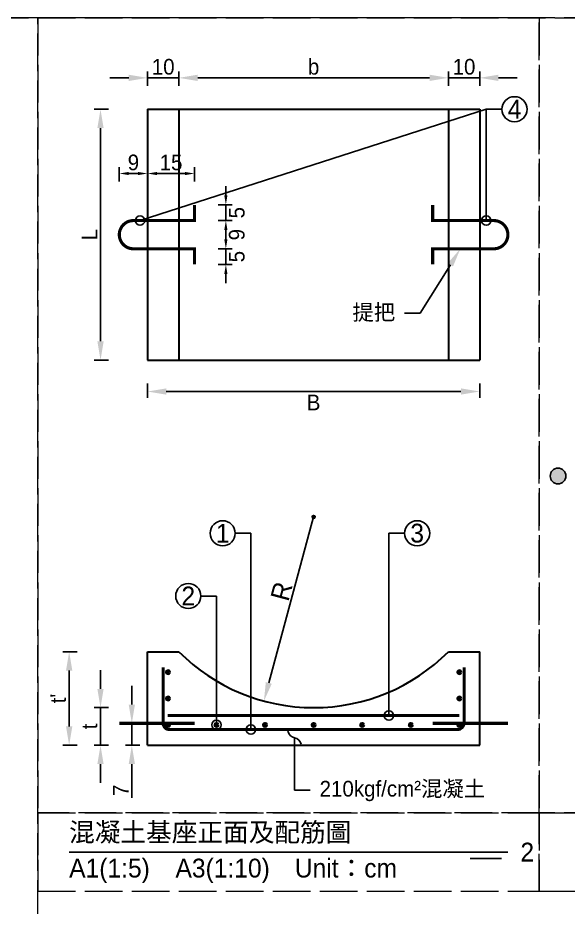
# Model space of a CAD drawing. Extents: x -781 to 13690, y -2778 to 2196.
# Drawn here: x -486.4 to -310.8, y -283.6 to 0 of the extents above; entities that cross this region are included whole.
import ezdxf
from ezdxf import colors
from ezdxf.entities.mleader import LeaderData, LeaderLine
from ezdxf.math import Vec2, Vec3

# ---------------------------------------------------------------- set-up
doc = ezdxf.new("R2010")
doc.units = 0
doc.header["$MEASUREMENT"] = 0
doc.linetypes.add('ACAD_ISO02W100', pattern=[15, 12, -3])
doc.linetypes.add('HIDDEN', pattern=[0.375, 0.25, -0.125])
doc.layers.add('一、4.基本-隱藏', color=9, linetype='ACAD_ISO02W100', lineweight=20, plot=False)
doc.layers.add('三、1.文字-說明文字', color=2, linetype='Continuous')
doc.layers.add('三、3.文字-註解文字', color=2, linetype='Continuous')
doc.layers.add('二、2.繪圖-施作項目', color=181, linetype='Continuous', lineweight=30)
doc.layers.add('二、5.繪圖-鋼筋', color=60, linetype='Continuous', lineweight=50)
doc.styles.add('次圖名(詳圖)', font='MS PGothic.ttf', dxfattribs={"height": 6})
doc.styles.add('註解文字(詳圖)', font='MS PGothic.ttf', dxfattribs={"height": 5})
doc.dimstyles.new('註解文字(詳圖)', dxfattribs={"dimtxt": 5, "dimasz": 6, "dimexe": 2, "dimexo": 5, "dimgap": 1, "dimtad": 2, "dimdsep": 46, "dimtxsty": '註解文字(詳圖)', "dimcen": 0.1, "dimclrd": 256, "dimclre": 256, "dimclrt": 256, "dimadec": 0, "dimazin": 0, "dimtfac": 1, "dimtmove": 0, "dimatfit": 3, "dimfxlon": 1, "dimtolj": 1, "dimtzin": 0, "dimlwd": -1, "dimlwe": -1, "dimarcsym": 1})

# ---------------------------------------------------------------- blocks, each defined once
blk = doc.blocks.new('*D23')
at = {"layer": 'Defpoints', "color": 0, "transparency": 16777216}
for p in [(-434.98, -19.15), (-444.98, -29.15), (-434.98, -29.15)]:
    blk.add_point(p, dxfattribs=at)
at = {"layer": '三、3.文字-註解文字', "transparency": 16777216}
for p, q in [((-450.98, -19.15), (-456.98, -19.15)), ((-444.98, -21.65), (-444.98, -17.15)), ((-444.98, -19.15), (-434.98, -19.15)), ((-434.98, -21.65), (-434.98, -17.15)), ((-428.98, -19.15), (-422.98, -19.15))]:
    blk.add_line(p, q, dxfattribs=at)
for points in [[(-450.98, -18.15), (-450.98, -20.15), (-444.98, -19.15)], [(-428.98, -18.15), (-428.98, -20.15), (-434.98, -19.15)]]:
    blk.add_solid(points, dxfattribs=at)
at = {"layer": '三、3.文字-註解文字', "transparency": 16777216, "insert": (-439.98, -15.65), "char_height": 5, "attachment_point": 5, "style": '註解文字(詳圖)'}
blk.add_mtext('\\A1;10', dxfattribs=at)
blk = doc.blocks.new('*D24')
at = {"layer": 'Defpoints', "color": 0, "transparency": 16777216}
for p in [(-349, -19.15), (-434.98, -29.15), (-349, -29.15)]:
    blk.add_point(p, dxfattribs=at)
at = {"layer": '三、3.文字-註解文字', "transparency": 16777216}
for p, q in [((-434.98, -21.65), (-434.98, -17.15)), ((-428.98, -19.15), (-355, -19.15)), ((-349, -21.65), (-349, -17.15))]:
    blk.add_line(p, q, dxfattribs=at)
for points in [[(-428.98, -18.15), (-428.98, -20.15), (-434.98, -19.15)], [(-355, -18.15), (-355, -20.15), (-349, -19.15)]]:
    blk.add_solid(points, dxfattribs=at)
at = {"layer": '三、3.文字-註解文字', "transparency": 16777216, "insert": (-391.99, -15.65), "char_height": 5, "attachment_point": 5, "style": '註解文字(詳圖)'}
blk.add_mtext('\\A1;b', dxfattribs=at)
blk = doc.blocks.new('*D25')
at = {"layer": 'Defpoints', "color": 0, "transparency": 16777216}
for p in [(-339, -19.15), (-349, -29.15), (-339, -29.15)]:
    blk.add_point(p, dxfattribs=at)
at = {"layer": '三、3.文字-註解文字', "transparency": 16777216}
for p, q in [((-355, -19.15), (-361, -19.15)), ((-349, -21.65), (-349, -17.15)), ((-349, -19.15), (-339, -19.15)), ((-339, -21.65), (-339, -17.15)), ((-333, -19.15), (-327, -19.15))]:
    blk.add_line(p, q, dxfattribs=at)
for points in [[(-355, -18.15), (-355, -20.15), (-349, -19.15)], [(-333, -18.15), (-333, -20.15), (-339, -19.15)]]:
    blk.add_solid(points, dxfattribs=at)
at = {"layer": '三、3.文字-註解文字', "transparency": 16777216, "insert": (-344, -15.65), "char_height": 5, "attachment_point": 5, "style": '註解文字(詳圖)'}
blk.add_mtext('\\A1;10', dxfattribs=at)
blk = doc.blocks.new('*D26')
at = {"layer": 'Defpoints', "color": 0, "transparency": 16777216}
for p in [(-444.98, -29.15), (-459.98, -109.15), (-444.98, -109.15)]:
    blk.add_point(p, dxfattribs=at)
at = {"layer": '三、3.文字-註解文字', "transparency": 16777216}
for p, q in [((-457.48, -29.15), (-461.98, -29.15)), ((-459.98, -35.15), (-459.98, -103.15)), ((-457.48, -109.15), (-461.98, -109.15))]:
    blk.add_line(p, q, dxfattribs=at)
for points in [[(-460.98, -35.15), (-458.98, -35.15), (-459.98, -29.15)], [(-460.98, -103.15), (-458.98, -103.15), (-459.98, -109.15)]]:
    blk.add_solid(points, dxfattribs=at)
at = {"layer": '三、3.文字-註解文字', "transparency": 16777216, "insert": (-463.48, -69.15), "char_height": 5, "attachment_point": 5, "rotation": 90, "style": '註解文字(詳圖)'}
blk.add_mtext('\\A1;L', dxfattribs=at)
blk = doc.blocks.new('*D27')
at = {"layer": 'Defpoints', "color": 0, "transparency": 16777216}
for p in [(-444.98, -109.15), (-339, -109.15), (-339, -119.15)]:
    blk.add_point(p, dxfattribs=at)
at = {"layer": '三、3.文字-註解文字', "transparency": 16777216}
for p, q in [((-444.98, -116.65), (-444.98, -121.15)), ((-339, -116.65), (-339, -121.15)), ((-438.98, -119.15), (-345, -119.15))]:
    blk.add_line(p, q, dxfattribs=at)
for points in [[(-438.98, -118.15), (-438.98, -120.15), (-444.98, -119.15)], [(-345, -118.15), (-345, -120.15), (-339, -119.15)]]:
    blk.add_solid(points, dxfattribs=at)
at = {"layer": '三、3.文字-註解文字', "transparency": 16777216, "insert": (-391.99, -122.65), "char_height": 5, "attachment_point": 5, "style": '註解文字(詳圖)'}
blk.add_mtext('\\A1;B', dxfattribs=at)
blk = doc.blocks.new('*D28')
at = {"layer": 'Defpoints', "color": 0, "transparency": 16777216}
for p in [(-391.99, -219.95), (-459.98, -231.95), (-391.99, -231.95)]:
    blk.add_point(p, dxfattribs=at)
at = {"layer": '三、3.文字-註解文字', "transparency": 16777216}
for p, q in [((-459.98, -213.95), (-459.98, -207.95)), ((-457.48, -219.95), (-461.98, -219.95)), ((-459.98, -219.95), (-459.98, -231.95)), ((-457.48, -231.95), (-461.98, -231.95)), ((-459.98, -237.95), (-459.98, -243.95))]:
    blk.add_line(p, q, dxfattribs=at)
for points in [[(-460.98, -213.95), (-458.98, -213.95), (-459.98, -219.95)], [(-460.98, -237.95), (-458.98, -237.95), (-459.98, -231.95)]]:
    blk.add_solid(points, dxfattribs=at)
at = {"layer": '三、3.文字-註解文字', "transparency": 16777216, "insert": (-463.48, -225.95), "char_height": 5, "attachment_point": 5, "rotation": 90, "style": '註解文字(詳圖)'}
blk.add_mtext('\\A1;t', dxfattribs=at)
blk = doc.blocks.new('*D29')
at = {"layer": 'Defpoints', "color": 0, "transparency": 16777216}
for p in [(-469.98, -202.14), (-444.98, -202.14), (-444.98, -231.95)]:
    blk.add_point(p, dxfattribs=at)
at = {"layer": '三、3.文字-註解文字', "transparency": 16777216}
for p, q in [((-467.48, -202.14), (-471.98, -202.14)), ((-469.98, -225.95), (-469.98, -208.14)), ((-467.48, -231.95), (-471.98, -231.95))]:
    blk.add_line(p, q, dxfattribs=at)
for points in [[(-470.98, -208.14), (-468.98, -208.14), (-469.98, -202.14)], [(-470.98, -225.95), (-468.98, -225.95), (-469.98, -231.95)]]:
    blk.add_solid(points, dxfattribs=at)
at = {"layer": '三、3.文字-註解文字', "transparency": 16777216, "insert": (-473.48, -217.04), "char_height": 5, "attachment_point": 5, "rotation": 90, "style": '註解文字(詳圖)'}
blk.add_mtext("\\A1;t'", dxfattribs=at)
blk = doc.blocks.new('*D30')
at = {"layer": 'Defpoints', "color": 0, "transparency": 16777216}
for p in [(-449.98, -224.95), (-444.98, -224.95), (-439.98, -231.95)]:
    blk.add_point(p, dxfattribs=at)
at = {"layer": '三、3.文字-註解文字', "transparency": 16777216}
for p, q in [((-449.98, -218.95), (-449.98, -212.95)), ((-449.98, -224.95), (-451.98, -224.95)), ((-449.98, -224.95), (-449.98, -231.95)), ((-447.48, -231.95), (-451.98, -231.95)), ((-449.98, -237.95), (-449.98, -248.65))]:
    blk.add_line(p, q, dxfattribs=at)
for points in [[(-450.98, -218.95), (-448.98, -218.95), (-449.98, -224.95)], [(-450.98, -237.95), (-448.98, -237.95), (-449.98, -231.95)]]:
    blk.add_solid(points, dxfattribs=at)
at = {"layer": '三、3.文字-註解文字', "transparency": 16777216, "insert": (-453.48, -246.3), "char_height": 5, "attachment_point": 5, "rotation": 90, "style": '註解文字(詳圖)'}
blk.add_mtext('\\A1;7', dxfattribs=at)
blk = doc.blocks.new('_Small')
at = {"color": 0, "linetype": 'ByBlock', "lineweight": -2}
blk.add_circle((0, 0), 0.25, dxfattribs=at)
blk = doc.blocks.new('_Integral')
at = {"color": 0, "linetype": 'ByBlock', "lineweight": -2}
for centre, start, end in [((0.445, -0.091), 102, 168), ((-0.445, 0.091), 282, 348)]:
    blk.add_arc(centre, 0.454, start, end, dxfattribs=at)
blk = doc.blocks.new('*D32')
at = {"layer": 'Defpoints', "color": 0, "transparency": 16777216}
for p in [(-429.98, -59.65), (-429.98, -64.65), (-419.98, -64.65)]:
    blk.add_point(p, dxfattribs=at)
at = {"layer": '三、3.文字-註解文字', "transparency": 16777216}
for p, q in [((-419.98, -56.65), (-419.98, -53.65)), ((-422.48, -59.65), (-417.98, -59.65)), ((-419.98, -59.65), (-419.98, -64.65)), ((-422.48, -64.65), (-417.98, -64.65)), ((-419.98, -67.65), (-419.98, -70.65))]:
    blk.add_line(p, q, dxfattribs=at)
for points in [[(-420.48, -56.65), (-419.48, -56.65), (-419.98, -59.65)], [(-420.48, -67.65), (-419.48, -67.65), (-419.98, -64.65)]]:
    blk.add_solid(points, dxfattribs=at)
at = {"layer": '三、3.文字-註解文字', "transparency": 16777216, "insert": (-416.48, -62.15), "char_height": 5, "attachment_point": 5, "rotation": 90, "style": '註解文字(詳圖)'}
blk.add_mtext('\\A1;5', dxfattribs=at)
blk = doc.blocks.new('*D33')
at = {"layer": 'Defpoints', "color": 0, "transparency": 16777216}
for p in [(-429.98, -64.65), (-429.98, -73.65), (-419.98, -73.65)]:
    blk.add_point(p, dxfattribs=at)
at = {"layer": '三、3.文字-註解文字', "transparency": 16777216}
for p, q in [((-422.48, -64.65), (-417.98, -64.65)), ((-419.98, -67.65), (-419.98, -70.65)), ((-422.48, -73.65), (-417.98, -73.65))]:
    blk.add_line(p, q, dxfattribs=at)
for points in [[(-420.48, -67.65), (-419.48, -67.65), (-419.98, -64.65)], [(-420.48, -70.65), (-419.48, -70.65), (-419.98, -73.65)]]:
    blk.add_solid(points, dxfattribs=at)
at = {"layer": '三、3.文字-註解文字', "transparency": 16777216, "insert": (-416.48, -69.15), "char_height": 5, "attachment_point": 5, "rotation": 90, "style": '註解文字(詳圖)'}
blk.add_mtext('\\A1;9', dxfattribs=at)
blk = doc.blocks.new('*D34')
at = {"layer": 'Defpoints', "color": 0, "transparency": 16777216}
for p in [(-429.98, -73.65), (-429.98, -78.65), (-419.98, -78.65)]:
    blk.add_point(p, dxfattribs=at)
at = {"layer": '三、3.文字-註解文字', "transparency": 16777216}
for p, q in [((-419.98, -70.65), (-419.98, -67.65)), ((-422.48, -73.65), (-417.98, -73.65)), ((-419.98, -73.65), (-419.98, -78.65)), ((-422.48, -78.65), (-417.98, -78.65)), ((-419.98, -81.65), (-419.98, -84.65))]:
    blk.add_line(p, q, dxfattribs=at)
for points in [[(-420.48, -70.65), (-419.48, -70.65), (-419.98, -73.65)], [(-420.48, -81.65), (-419.48, -81.65), (-419.98, -78.65)]]:
    blk.add_solid(points, dxfattribs=at)
at = {"layer": '三、3.文字-註解文字', "transparency": 16777216, "insert": (-416.48, -76.15), "char_height": 5, "attachment_point": 5, "rotation": 90, "style": '註解文字(詳圖)'}
blk.add_mtext('\\A1;5', dxfattribs=at)
blk = doc.blocks.new('*D35')
at = {"layer": 'Defpoints', "color": 0, "transparency": 16777216}
for p in [(-444.98, -49.65), (-444.98, -64.65), (-429.98, -64.65)]:
    blk.add_point(p, dxfattribs=at)
at = {"layer": '三、3.文字-註解文字', "transparency": 16777216}
for p, q in [((-444.98, -52.15), (-444.98, -47.65)), ((-429.98, -52.15), (-429.98, -47.65)), ((-432.98, -49.65), (-441.98, -49.65))]:
    blk.add_line(p, q, dxfattribs=at)
for points in [[(-441.98, -49.15), (-441.98, -50.15), (-444.98, -49.65)], [(-432.98, -49.15), (-432.98, -50.15), (-429.98, -49.65)]]:
    blk.add_solid(points, dxfattribs=at)
at = {"layer": '三、3.文字-註解文字', "transparency": 16777216, "insert": (-437.48, -46.15), "char_height": 5, "attachment_point": 5, "style": '註解文字(詳圖)'}
blk.add_mtext('\\A1;15', dxfattribs=at)
blk = doc.blocks.new('*D36')
at = {"layer": 'Defpoints', "color": 0, "transparency": 16777216}
for p in [(-453.98, -49.65), (-444.98, -64.65), (-453.98, -69.15)]:
    blk.add_point(p, dxfattribs=at)
at = {"layer": '三、3.文字-註解文字', "transparency": 16777216}
for p, q in [((-453.98, -52.15), (-453.98, -47.65)), ((-444.98, -52.15), (-444.98, -47.65)), ((-447.98, -49.65), (-450.98, -49.65))]:
    blk.add_line(p, q, dxfattribs=at)
for points in [[(-450.98, -49.15), (-450.98, -50.15), (-453.98, -49.65)], [(-447.98, -49.15), (-447.98, -50.15), (-444.98, -49.65)]]:
    blk.add_solid(points, dxfattribs=at)
at = {"layer": '三、3.文字-註解文字', "transparency": 16777216, "insert": (-449.48, -46.15), "char_height": 5, "attachment_point": 5, "style": '註解文字(詳圖)'}
blk.add_mtext('\\A1;9', dxfattribs=at)

msp = doc.modelspace()

# ---------------------------------------------------------------- hatches: boundary and pattern name
at = {"layer": '三、1.文字-說明文字'}
h = msp.add_hatch(color=256, dxfattribs=at)
h.dxf.hatch_style = 1
h.paths.add_polyline_path([(-316.5, -146.092, 1), (-311.5, -146.092, 1)])
at = {"layer": '三、3.文字-註解文字'}
h = msp.add_hatch(color=256, dxfattribs=at)
h.dxf.hatch_style = 1
h.paths.add_polyline_path([(-392.488, -159.15, 1), (-391.488, -159.15, 1)])
at = {"layer": '二、5.繪圖-鋼筋'}
h = msp.add_hatch(color=256, dxfattribs=at)
h.dxf.hatch_style = 1
h.paths.add_polyline_path([(-437.978, -208.64, 1), (-438.978, -208.64, 1)])
h = msp.add_hatch(color=256, dxfattribs=at)
h.dxf.hatch_style = 1
h.paths.add_polyline_path([(-345.998, -208.64, -1), (-344.998, -208.64, -1)])
h = msp.add_hatch(color=256, dxfattribs=at)
h.dxf.hatch_style = 1
h.paths.add_polyline_path([(-437.978, -217.045, 1), (-438.978, -217.045, 1)])
h = msp.add_hatch(color=256, dxfattribs=at)
h.dxf.hatch_style = 1
h.paths.add_polyline_path([(-345.998, -217.045, -1), (-344.998, -217.045, -1)])
h = msp.add_hatch(color=256, dxfattribs=at)
h.dxf.hatch_style = 1
h.paths.add_polyline_path([(-437.978, -225.45, 1), (-438.978, -225.45, 1)])
h = msp.add_hatch(color=256, dxfattribs=at)
h.dxf.hatch_style = 1
h.paths.add_polyline_path([(-422.478, -225.45, 1), (-423.478, -225.45, 1)])
h = msp.add_hatch(color=256, dxfattribs=at)
h.dxf.hatch_style = 1
h.paths.add_polyline_path([(-406.978, -225.45, 1), (-407.978, -225.45, 1)])
h = msp.add_hatch(color=256, dxfattribs=at)
h.dxf.hatch_style = 1
h.paths.add_polyline_path([(-391.478, -225.45, 1), (-392.478, -225.45, 1)])
h = msp.add_hatch(color=256, dxfattribs=at)
h.dxf.hatch_style = 1
h.paths.add_polyline_path([(-375.978, -225.45, 1), (-376.978, -225.45, 1)])
h = msp.add_hatch(color=256, dxfattribs=at)
h.dxf.hatch_style = 1
h.paths.add_polyline_path([(-360.478, -225.45, 1), (-361.478, -225.45, 1)])
h = msp.add_hatch(color=256, dxfattribs=at)
h.dxf.hatch_style = 1
h.paths.add_polyline_path([(-345.998, -225.45, -1), (-344.998, -225.45, -1)])

# ---------------------------------------------------------------- linework, layer by layer
at = {"layer": '一、4.基本-隱藏'}
for points in [[(-780, 0), (0, 0), (0, -507), (-780, -507)], [(-479.978, 0), (-780, 0), (-780, -482), (-479.978, -482)], [(0, 0), (-479.978, 0), (-479.978, -278.5), (0, -278.5)], [(-320, 0), (-479.978, 0), (-479.978, -253.5), (-320, -253.5)], [(-320, -253.5), (0, -253.5), (0, 0), (-320, 0)], [(-320, -253.5), (-479.978, -253.5), (-479.978, -278.5), (-320, -278.5)], [(0, -253.5), (-320, -253.5), (-320, -278.5), (0, -278.5)], [(-479.978, -278.5), (0, -278.5), (0, -482), (-479.978, -482)]]:
    msp.add_lwpolyline(points, close=True, dxfattribs=at)
at = {"layer": '三、1.文字-說明文字'}
msp.add_circle((-314, -146.092), 2.5, dxfattribs=at)
at = {"layer": '三、3.文字-註解文字'}
for points in [[(-469.978, -266), (-330, -266)], [(-332, -268), (-342, -268)]]:
    msp.add_lwpolyline(points, dxfattribs=at)
for centre, radius in [((-327.899, -29.15), 4), ((-391.988, -159.15), 0.5), ((-420.988, -164.35), 4), ((-358.951, -164.35), 4), ((-431.978, -184.35), 4)]:
    msp.add_circle(centre, radius, dxfattribs=at)
at = {"layer": '二、2.繪圖-施作項目'}
for points in [[(-444.978, -29.15), (-434.978, -29.15), (-348.998, -29.15), (-338.998, -29.15)], [(-444.978, -29.15), (-444.978, -109.15)], [(-434.978, -29.15), (-434.978, -109.15)], [(-348.998, -29.15), (-348.998, -109.15)], [(-338.998, -29.15), (-338.998, -109.15)], [(-444.978, -109.15), (-434.978, -109.15), (-348.998, -109.15), (-338.998, -109.15)], [(-444.978, -231.95), (-444.978, -219.95), (-444.978, -202.14)], [(-444.978, -202.14), (-434.982, -202.14)], [(-348.994, -202.14), (-338.998, -202.14)], [(-338.998, -231.95), (-338.998, -219.95), (-338.998, -202.14)], [(-444.978, -231.95), (-434.978, -231.95), (-348.998, -231.95), (-338.998, -231.95)]]:
    msp.add_lwpolyline(points, dxfattribs=at)
msp.add_arc((-391.988, -159.15), 60.8, 224.99721, 315.00279, dxfattribs=at)
at = {"layer": '二、5.繪圖-鋼筋', "linetype": 'HIDDEN', "ltscale": 10, "const_width": 1}
for points in [[(-444.978, -64.65), (-429.978, -64.65), (-429.978, -59.65)], [(-338.998, -64.65), (-353.998, -64.65), (-353.998, -59.65)], [(-429.978, -78.65), (-429.978, -73.65), (-444.978, -73.65)], [(-353.998, -78.65), (-353.998, -73.65), (-338.998, -73.65)], [(-444.978, -224.95), (-429.978, -224.95)], [(-338.998, -224.95), (-353.998, -224.95)]]:
    msp.add_lwpolyline(points, dxfattribs=at)
at = {"layer": '二、5.繪圖-鋼筋', "const_width": 1}
for points in [[(-444.978, -73.65), (-449.478, -73.65, -1), (-449.478, -64.65), (-444.978, -64.65)], [(-338.998, -73.65), (-334.498, -73.65, 1), (-334.498, -64.65), (-338.998, -64.65)]]:
    msp.add_lwpolyline(points, format="xyb", dxfattribs=at)
at = {"layer": '二、5.繪圖-鋼筋'}
msp.add_lwpolyline([(-439.978, -207.14), (-439.978, -219.95), (-439.978, -224.95, 0.4142136), (-437.978, -226.95), (-434.978, -226.95), (-348.998, -226.95), (-345.998, -226.95, 0.4142136), (-343.998, -224.95), (-343.998, -219.95), (-343.998, -207.14)], format="xyb", dxfattribs=at)
msp.add_lwpolyline([(-438.478, -222.45), (-434.978, -222.45), (-348.998, -222.45), (-345.498, -222.45)], dxfattribs=at)
at = {"layer": '二、5.繪圖-鋼筋', "const_width": 1}
for points in [[(-444.978, -224.95), (-453.978, -224.95)], [(-338.998, -224.95), (-329.998, -224.95)]]:
    msp.add_lwpolyline(points, dxfattribs=at)
at = {"layer": '二、5.繪圖-鋼筋'}
for centre in [(-438.478, -208.64), (-345.498, -208.64), (-438.478, -217.045), (-345.498, -217.045), (-438.478, -225.45), (-422.978, -225.45), (-407.478, -225.45), (-391.978, -225.45), (-376.478, -225.45), (-360.978, -225.45), (-345.498, -225.45)]:
    msp.add_circle(centre, 0.5, dxfattribs=at)

# ---------------------------------------------------------------- texts
at = {"layer": '三、3.文字-註解文字', "char_height": 6}
for s, width, gutter_width, insert, attachment_point, style in [('4', 8.38231, 30, (-327.899, -29.15), 5, '註解文字(詳圖)'), ('1', 8.38231, 30, (-420.988, -164.35), 5, '註解文字(詳圖)'), ('3', 8.38231, 30, (-358.951, -164.35), 5, '註解文字(詳圖)'), ('2', 8.38231, 30, (-431.978, -184.35), 5, '註解文字(詳圖)'), ('混凝土{\\fMS PGothic|b0|i0|c128|p34;基座正面及配筋圖}', 109.33936, 15, (-469.978, -260), 4, '次圖名(詳圖)'), ('2', 3, 15, (-326, -266), 4, '次圖名(詳圖)'), ('{\\fMS PGothic|b0|i0|c128|p34;A1(1:}5{\\fMS PGothic|b0|i0|c128|p34;)\u3000A3(1:}1{\\fMS PGothic|b0|i0|c128|p34;0)^IUnit：cm}', 136.03259, 15, (-469.978, -272), 4, '次圖名(詳圖)')]:
    msp.add_mtext_dynamic_manual_height_columns(s, width=width, gutter_width=gutter_width, heights=[0], dxfattribs=dict(at, insert=insert, attachment_point=attachment_point, style=style))
at = {"layer": '三、3.文字-註解文字', "insert": (-399.328, -183.605), "char_height": 6, "attachment_point": 8, "rotation": 75.13223, "style": '次圖名(詳圖)'}
msp.add_mtext_dynamic_manual_height_columns('{\\fMS PGothic|b0|i0|c128|p34;R}', width=4.48826, gutter_width=30, heights=[0], dxfattribs=at)

# ---------------------------------------------------------------- dimensions: what is measured, and where the dimension line sits
at = {"layer": '三、3.文字-註解文字'}
for base, p1, p2, text, picture, middle in [((-434.978, -19.15), (-444.978, -29.15), (-434.978, -29.15), '10', '*D23', (-439.978, -15.65)), ((-348.998, -19.15), (-434.978, -29.15), (-348.998, -29.15), 'b', '*D24', (-391.988, -15.65)), ((-338.998, -19.15), (-348.998, -29.15), (-338.998, -29.15), '10', '*D25', (-343.998, -15.65)), ((-338.998, -119.15), (-444.978, -109.15), (-338.998, -109.15), 'B', '*D27', (-391.988, -122.65))]:
    dim = msp.add_linear_dim(base=base, p1=p1, p2=p2, text=text, dimstyle='註解文字(詳圖)', dxfattribs=at)
    dim.commit()
    dim.dimension.update_dxf_attribs({"geometry": picture, "text_midpoint": middle})
for base, p1, p2, text, picture, middle in [((-459.978, -109.15), (-444.978, -29.15), (-444.978, -109.15), 'L', '*D26', (-463.478, -69.15)), ((-469.978, -202.14), (-444.978, -231.95), (-444.978, -202.14), "t'", '*D29', (-473.478, -217.045)), ((-459.978, -231.95), (-391.988, -219.95), (-391.988, -231.95), 't', '*D28', (-463.478, -225.95))]:
    dim = msp.add_linear_dim(base=base, p1=p1, p2=p2, angle=90, text=text, dimstyle='註解文字(詳圖)', dxfattribs=at)
    dim.commit()
    dim.dimension.update_dxf_attribs({"geometry": picture, "text_midpoint": middle})
for base, p1, p2, text, picture, middle in [((-453.978, -49.65), (-444.978, -64.65), (-453.978, -69.15), '9', '*D36', (-449.478, -46.15)), ((-444.978, -49.65), (-429.978, -64.65), (-444.978, -64.65), '15', '*D35', (-437.478, -46.15))]:
    dim = msp.add_linear_dim(base=base, p1=p1, p2=p2, text=text, dimstyle='註解文字(詳圖)', override={"dimasz": 3}, dxfattribs=at)
    dim.commit()
    dim.dimension.update_dxf_attribs({"geometry": picture, "text_midpoint": middle})
for base, p1, p2, text, picture, middle in [((-419.978, -64.65), (-429.978, -59.65), (-429.978, -64.65), '5', '*D32', (-416.478, -62.15)), ((-419.978, -73.65), (-429.978, -64.65), (-429.978, -73.65), '9', '*D33', (-416.478, -69.15)), ((-419.978, -78.65), (-429.978, -73.65), (-429.978, -78.65), '5', '*D34', (-416.478, -76.15))]:
    dim = msp.add_linear_dim(base=base, p1=p1, p2=p2, angle=90, text=text, dimstyle='註解文字(詳圖)', override={"dimasz": 3}, dxfattribs=at)
    dim.commit()
    dim.dimension.update_dxf_attribs({"geometry": picture, "text_midpoint": middle})
dim = msp.add_linear_dim(base=(-449.978, -224.95), p1=(-439.978, -231.95), p2=(-444.978, -224.95), angle=90, text='7', dimstyle='註解文字(詳圖)', dxfattribs=at)
dim.commit()
dim.dimension.update_dxf_attribs({"geometry": '*D30', "text_midpoint": (-449.978, -246.299), "dimtype": 160})

# ---------------------------------------------------------------- leaders
ml = msp.add_multileader_mtext('Standard', dxfattribs=at)
ml.set_content('{\\fMS PGothic|b0|i0|c128|p34; }', color=256, style='註解文字(詳圖)')
ml.set_leader_properties(color=144, linetype='ByLayer', lineweight=-1)
ml.set_arrow_properties(name='SMALL')
ml.build(insert=Vec2(0, 0))
ml.multileader.update_dxf_attribs({"dogleg_length": 5, "arrow_head_size": 6})
ctx = ml.context
ctx.base_point, ctx.char_height, ctx.arrow_head_size, ctx.landing_gap_size, ctx.plane_origin = Vec3(-331.899, -29.15), 5, 6, 12, Vec3(-447.379, -64.75)
notes = []
notes.append((ctx, [(0, (1, 1, 0), (-336.899, -29.15), (1, 0), 5, [(0, [(-447.379, -64.65)], 0, [])])]))
ctx.mtext.insert, ctx.mtext.flow_direction = Vec3(-319.899, -26.65), 5
ml = msp.add_multileader_mtext('Standard', dxfattribs=at)
ml.set_content(' ', color=256, style='註解文字(詳圖)')
ml.set_leader_properties(color=144, linetype='ByLayer', lineweight=-1)
ml.set_arrow_properties(name='SMALL')
ml.build(insert=Vec2(0, 0))
ml.multileader.update_dxf_attribs({"dogleg_length": 5, "arrow_head_size": 6})
ctx = ml.context
ctx.base_point, ctx.char_height, ctx.arrow_head_size, ctx.landing_gap_size, ctx.plane_origin = Vec3(-331.899, -29.15), 5, 6, 12, Vec3(-336.899, -64.75)
notes.append((ctx, [(0, (1, 1, 0), (-336.899, -29.15), (1, 0), 5, [(0, [(-336.899, -64.65)], 0, [])])]))
ctx.mtext.insert, ctx.mtext.flow_direction = Vec3(-319.899, -26.65), 5
ml = msp.add_multileader_mtext('Standard', dxfattribs=at)
ml.set_content('提把', color=256, style='註解文字(詳圖)')
ml.set_leader_properties(color=144, linetype='ByLayer', lineweight=-1)
ml.build(insert=Vec2(0, 0))
ml.multileader.update_dxf_attribs({"dogleg_length": 5, "arrow_head_size": 6})
ctx = ml.context
ctx.base_point, ctx.char_height, ctx.arrow_head_size, ctx.landing_gap_size, ctx.plane_origin = Vec3(-382.79, -94.202), 5, 6, 3, Vec3(-349.406, -70.078)
ctx.text_align_type = 2
notes.append((ctx, [(1, (1, 1, 0), (-357.955, -94.202), (-1, 0), 5, [(0, [(-345.174, -73.65)], 0, [])])]))
ctx.mtext.insert, ctx.mtext.alignment, ctx.mtext.flow_direction = Vec3(-365.955, -91.39), 3, 5
ml = msp.add_multileader_mtext('Standard', dxfattribs=at)
ml.set_content('{\\fMS PGothic|b0|i0|c128|p34; }', color=256, style='註解文字(詳圖)')
ml.set_leader_properties(color=144, linetype='ByLayer', lineweight=-1)
ml.build(insert=Vec2(0, 0))
ml.multileader.update_dxf_attribs({"dogleg_length": 0, "arrow_head_size": 6})
ctx = ml.context
ctx.base_point, ctx.char_height, ctx.arrow_head_size, ctx.landing_gap_size, ctx.plane_origin = Vec3(-391.988, -159.15), 5, 6, 3, Vec3(-407.846, -217.846)
notes.append((ctx, [(0, (1, 1, 0), (-391.988, -159.15), (1, 0), 0, [(0, [(-407.846, -217.846)], 0, [])])]))
ctx.mtext.insert, ctx.mtext.flow_direction = Vec3(-388.988, -156.65), 5
ml = msp.add_multileader_mtext('Standard', dxfattribs=at)
ml.set_content(' ', color=256, style='註解文字(詳圖)')
ml.set_leader_properties(color=144, linetype='ByLayer', lineweight=-1)
ml.set_arrow_properties(name='SMALL')
ml.build(insert=Vec2(0, 0))
ml.multileader.update_dxf_attribs({"dogleg_length": 5, "arrow_head_size": 6})
ctx = ml.context
ctx.base_point, ctx.char_height, ctx.arrow_head_size, ctx.landing_gap_size, ctx.plane_origin = Vec3(-443.204, -164.35), 5, 6, 12, Vec3(-411.988, -219.95)
ctx.text_align_type = 2
notes.append((ctx, [(1, (1, 1, 0), (-411.988, -164.35), (-1, 0), 5, [(0, [(-411.988, -226.95)], 0, [])])]))
ctx.mtext.insert, ctx.mtext.alignment, ctx.mtext.flow_direction = Vec3(-428.988, -161.85), 3, 5
ml = msp.add_multileader_mtext('Standard', dxfattribs=at)
ml.set_content(' ', color=256, style='註解文字(詳圖)')
ml.set_leader_properties(color=144, linetype='ByLayer', lineweight=-1)
ml.set_arrow_properties(name='SMALL')
ml.build(insert=Vec2(0, 0))
ml.multileader.update_dxf_attribs({"dogleg_length": 5, "arrow_head_size": 6})
ctx = ml.context
ctx.base_point, ctx.char_height, ctx.arrow_head_size, ctx.landing_gap_size, ctx.plane_origin = Vec3(-362.951, -164.35), 5, 6, 12, Vec3(-367.951, -219.95)
notes.append((ctx, [(0, (1, 1, 0), (-367.951, -164.35), (1, 0), 5, [(0, [(-367.951, -222.45)], 0, [])])]))
ctx.mtext.insert, ctx.mtext.flow_direction = Vec3(-350.951, -161.85), 5
ml = msp.add_multileader_mtext('Standard', dxfattribs=at)
ml.set_content(' ', color=256, style='註解文字(詳圖)')
ml.set_leader_properties(color=144, linetype='ByLayer', lineweight=-1)
ml.set_arrow_properties(name='SMALL')
ml.build(insert=Vec2(0, 0))
ml.multileader.update_dxf_attribs({"dogleg_length": 5, "arrow_head_size": 6})
ctx = ml.context
ctx.base_point, ctx.char_height, ctx.arrow_head_size, ctx.landing_gap_size, ctx.plane_origin = Vec3(-454.194, -184.35), 5, 6, 12, Vec3(-431.988, -219.95)
ctx.text_align_type = 2
notes.append((ctx, [(1, (1, 1, 0), (-422.978, -184.35), (-1, 0), 5, [(0, [(-422.978, -225.45)], 0, [])])]))
ctx.mtext.insert, ctx.mtext.alignment, ctx.mtext.flow_direction = Vec3(-439.978, -181.85), 3, 5
ml = msp.add_multileader_mtext('Standard', dxfattribs=at)
ml.set_content('210kgf/cm²混凝土', color=256, style='註解文字(詳圖)')
ml.set_leader_properties(color=144, linetype='ByLayer', lineweight=-1)
ml.set_arrow_properties(name='INTEGRAL')
ml.build(insert=Vec2(0, 0))
ml.multileader.update_dxf_attribs({"dogleg_length": 5, "arrow_head_size": 6})
ctx = ml.context
ctx.base_point, ctx.char_height, ctx.arrow_head_size, ctx.landing_gap_size, ctx.plane_origin = Vec3(-393.073, -246.268), 5, 6, 3, Vec3(-402.306, -212.92)
notes.append((ctx, [(0, (1, 1, 0), (-398.073, -246.268), (1, 0), 5, [(0, [(-398.073, -229.527)], 0, [])])]))
ctx.mtext.insert, ctx.mtext.flow_direction = Vec3(-390.073, -243.285), 5
for ctx, leaders in notes:
    for number, flags, end, landing, length, lines in leaders:
        leader = LeaderData()
        leader.index, (leader.has_last_leader_line, leader.has_dogleg_vector, leader.attachment_direction) = number, flags
        leader.last_leader_point, leader.dogleg_vector, leader.dogleg_length = Vec3(end), Vec3(landing), length
        for number, points, colour, breaks in lines:
            line = LeaderLine()
            line.index, line.vertices, line.color, line.breaks = number, Vec3.list(points), colors.encode_raw_color(colour), breaks
            leader.lines.append(line)
        ctx.leaders.append(leader)

doc.saveas('drawing.dxf')
